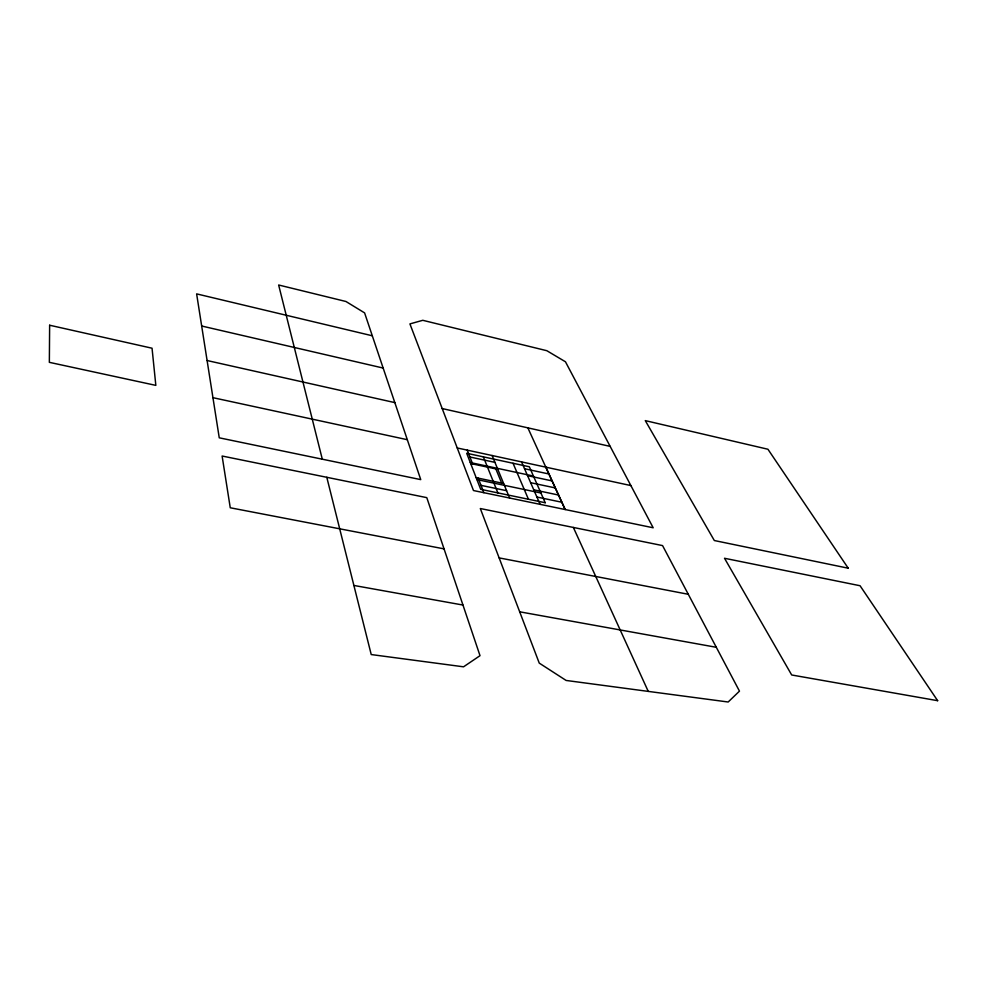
<?xml version="1.0" encoding="UTF-8"?>
<svg xmlns="http://www.w3.org/2000/svg" width="987" height="987" viewBox="0 0 987 987"><rect width="100%" height="100%" fill="white"/><g stroke="black" fill="none" stroke-linecap="round" stroke-linejoin="round"><path stroke-width="1.48" d="M648.249 691.393L728.172 702.004L739.473 691.134L662.561 545.589L480.311 508.527L539.247 663.104L566.119 680.45L648.249 691.393L573.361 527.453M716.328 647.299L519.73 611.817M444.051 548.871L230.255 507.774L222.112 456.019L326.796 477.301L353.889 585.451L462.952 605.043M688.297 594.285L499.175 557.902M326.796 477.301L426.791 497.645L480.015 655.676L463.545 666.817L371.223 654.554L353.889 585.451M476.906 479.571L540.925 493.019M481.002 485.357L506.602 490.699M536.903 497.029L561.825 502.235M530.648 482.705L555.286 487.923M476.178 477.708L503.629 483.482M533.757 489.823L558.543 495.03M470.281 462.545L533.424 476.042M470.663 463.532L497.793 469.318M527.576 475.672L552.078 480.903M469.923 456.993L494.931 462.372M524.553 468.739L548.908 473.982M457.277 447.975L630.853 485.567M212.933 397.675L407.31 439.696M207.122 360.539L394.825 402.61L420.746 479.62L219.25 437.821L196.623 293.879L372.296 335.777M442.201 408.556L473.476 490.539L653.172 527.774L565.465 361.785L546.835 350.706L422.781 320.306L409.926 323.909L442.201 408.556L610.139 446.383M201.693 326.018L383.153 368.052L394.825 402.61M527.86 427.852L565.169 509.539L545.823 467.135M521.555 461.891L540.099 504.345M513.03 463.261L528.44 499.249M492.106 455.513L509.613 498.028M495.844 468.899L501.643 483.062M483.346 456.858L497.867 492.895M467.246 450.134L472.637 463.939M478.177 478.127L483.864 492.686M383.153 368.052L364.598 312.891L345.943 301.491L278.642 284.996L322.293 459.189M49.634 325.229L49.35 362.34L155.835 385.374L152.047 348.214L49.634 325.229M937.65 700.684L791.697 674.985L724.52 558.272L860.059 585.735L937.65 700.684M848.228 568.204L714.329 540.531L645.288 420.622L767.935 449.245L848.228 568.204M545.219 502.741L480.694 489.33L466.678 453.267L529.328 466.777L545.219 502.741"/></g></svg>
